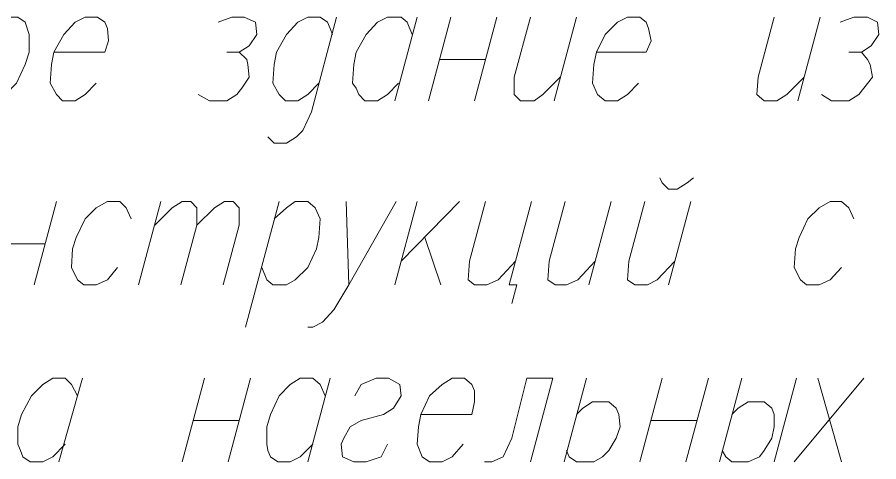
# Model space of a CAD drawing. Header units: millimetres. Extents: x -258556 to -95372, y 16759 to 83874.
# Drawn here: x -128231.26 to -128207.43, y 41439.38 to 41451.67 of the extents above; entities that cross this region are included whole.
import ezdxf

# ---------------------------------------------------------------- set-up
doc = ezdxf.new("R2010")
doc.units = ezdxf.units.MM
doc.header["$LTSCALE"] = 0.5

msp = doc.modelspace()

# ---------------------------------------------------------------- linework, layer by layer
at = {"color": 7, "linetype": 'Continuous', "lineweight": 5, "true_color": 0x000007}
msp.add_lwpolyline([(-128231.589, 41451.668), (-128231.244, 41451.668), (-128231.038, 41451.531), (-128230.935, 41451.187), (-128230.935, 41450.705), (-128231.038, 41450.361), (-128231.279, 41449.844), (-128231.589, 41449.534), (-128231.864, 41449.362), (-128232.208, 41449.362), (-128232.38, 41449.534), (-128232.552, 41449.844), (-128232.518, 41450.361), (-128232.449, 41450.705), (-128232.208, 41451.187), (-128231.864, 41451.531)], close=True, dxfattribs=at)
for points in [[(-128230.246, 41450.705), (-128228.835, 41450.705), (-128228.732, 41451.015), (-128228.766, 41451.359), (-128228.835, 41451.531), (-128229.041, 41451.668), (-128229.386, 41451.668), (-128229.661, 41451.531), (-128229.971, 41451.187), (-128230.246, 41450.705), (-128230.315, 41450.361), (-128230.349, 41449.844), (-128230.177, 41449.534), (-128230.005, 41449.362), (-128229.661, 41449.362), (-128229.386, 41449.534), (-128229.076, 41449.844)], [(-128225.703, 41451.531), (-128225.324, 41451.668), (-128224.98, 41451.668), (-128224.67, 41451.531), (-128224.636, 41451.187), (-128224.842, 41450.877), (-128225.118, 41450.705), (-128225.462, 41450.705)], [(-128222.433, 41451.668), (-128223.121, 41449.053), (-128223.362, 41448.536), (-128223.534, 41448.364), (-128223.81, 41448.192), (-128224.154, 41448.192), (-128224.326, 41448.364)], [(-128222.536, 41451.187), (-128222.605, 41451.359), (-128222.674, 41451.531), (-128222.88, 41451.668), (-128223.225, 41451.668), (-128223.5, 41451.531), (-128223.81, 41451.187), (-128224.085, 41450.705), (-128224.154, 41450.361), (-128224.188, 41449.844), (-128224.016, 41449.534), (-128223.844, 41449.362), (-128223.5, 41449.362), (-128223.225, 41449.534), (-128222.915, 41449.844)], [(-128220.712, 41449.844), (-128221.022, 41449.534), (-128221.297, 41449.362), (-128221.641, 41449.362), (-128221.813, 41449.534), (-128221.882, 41449.707), (-128221.985, 41449.844), (-128221.951, 41450.361), (-128221.882, 41450.705), (-128221.607, 41451.187), (-128221.297, 41451.531), (-128221.022, 41451.668), (-128220.643, 41451.668), (-128220.471, 41451.531), (-128220.333, 41451.187)], [(-128220.196, 41451.668), (-128220.815, 41449.362), (-128220.815, 41449.362)], [(-128219.266, 41451.668), (-128219.886, 41449.362), (-128219.886, 41449.362)], [(-128217.993, 41451.668), (-128218.612, 41449.362), (-128218.612, 41449.362)], [(-128217.063, 41451.668), (-128217.511, 41450.016), (-128217.511, 41449.534), (-128217.339, 41449.362), (-128216.96, 41449.362), (-128216.719, 41449.534), (-128216.237, 41450.016)], [(-128215.79, 41451.668), (-128216.409, 41449.362), (-128216.409, 41449.362)], [(-128215.239, 41450.705), (-128213.862, 41450.705), (-128213.725, 41451.015), (-128213.794, 41451.359), (-128213.862, 41451.531), (-128214.035, 41451.668), (-128214.379, 41451.668), (-128214.654, 41451.531), (-128214.998, 41451.187), (-128215.239, 41450.705), (-128215.308, 41450.361), (-128215.342, 41449.844), (-128215.205, 41449.534), (-128214.998, 41449.362), (-128214.654, 41449.362), (-128214.379, 41449.534), (-128214.069, 41449.844)], [(-128210.317, 41451.668), (-128210.765, 41450.016), (-128210.799, 41449.534), (-128210.593, 41449.362), (-128210.248, 41449.362), (-128209.973, 41449.534), (-128209.491, 41450.016)], [(-128209.044, 41451.668), (-128209.663, 41449.362), (-128209.663, 41449.362)], [(-128208.493, 41451.531), (-128208.114, 41451.668), (-128207.736, 41451.668), (-128207.46, 41451.531), (-128207.426, 41451.187), (-128207.632, 41450.877), (-128207.908, 41450.705), (-128208.252, 41450.705)], [(-128225.118, 41450.705), (-128224.911, 41450.498), (-128224.877, 41450.361), (-128224.842, 41450.016), (-128225.049, 41449.707), (-128225.186, 41449.534), (-128225.462, 41449.362), (-128225.944, 41449.362), (-128226.253, 41449.534)], [(-128219.576, 41450.498), (-128218.303, 41450.498), (-128218.303, 41450.498)], [(-128207.908, 41450.705), (-128207.736, 41450.498), (-128207.667, 41450.361), (-128207.598, 41450.016), (-128207.839, 41449.707), (-128207.977, 41449.534), (-128208.252, 41449.362), (-128208.734, 41449.362), (-128209.009, 41449.534)], [(-128213.484, 41447.228), (-128213.415, 41447.091), (-128213.243, 41446.919), (-128213.002, 41446.919), (-128212.727, 41447.091), (-128212.554, 41447.228)], [(-128230.177, 41446.574), (-128230.797, 41444.268), (-128230.797, 41444.268)], [(-128228.112, 41446.093), (-128228.25, 41446.402), (-128228.422, 41446.574), (-128228.766, 41446.574), (-128229.076, 41446.402), (-128229.386, 41446.093), (-128229.627, 41445.576), (-128229.73, 41445.266), (-128229.764, 41444.75), (-128229.592, 41444.406), (-128229.42, 41444.268), (-128229.076, 41444.268), (-128228.766, 41444.406), (-128228.491, 41444.75)], [(-128227.286, 41446.574), (-128227.906, 41444.268), (-128227.906, 41444.268)], [(-128227.458, 41445.92), (-128226.976, 41446.402), (-128226.701, 41446.574), (-128226.46, 41446.574), (-128226.288, 41446.402), (-128226.288, 41445.92), (-128226.735, 41444.268)], [(-128226.288, 41445.92), (-128225.806, 41446.402), (-128225.531, 41446.574), (-128225.29, 41446.574), (-128225.118, 41446.402), (-128225.118, 41445.92), (-128225.565, 41444.268)], [(-128224.016, 41446.574), (-128224.946, 41443.098), (-128224.946, 41443.098)], [(-128224.154, 41446.093), (-128223.81, 41446.402), (-128223.569, 41446.574), (-128223.225, 41446.574), (-128223.018, 41446.402), (-128222.88, 41446.093), (-128222.915, 41445.576), (-128222.984, 41445.266), (-128223.225, 41444.75), (-128223.569, 41444.406), (-128223.81, 41444.268), (-128224.188, 41444.268), (-128224.36, 41444.406), (-128224.498, 41444.75)], [(-128222.158, 41446.574), (-128222.089, 41444.268), (-128220.781, 41446.574)], [(-128220.196, 41446.574), (-128220.815, 41444.268), (-128220.815, 41444.268)], [(-128219.025, 41446.574), (-128220.643, 41444.922), (-128220.643, 41444.922)], [(-128218.303, 41446.574), (-128218.75, 41444.922), (-128218.784, 41444.406), (-128218.612, 41444.268), (-128218.268, 41444.268), (-128217.958, 41444.406), (-128217.476, 41444.922)], [(-128217.029, 41446.574), (-128217.649, 41444.268), (-128217.442, 41444.268), (-128217.58, 41443.752)], [(-128216.1, 41446.574), (-128216.547, 41444.922), (-128216.582, 41444.406), (-128216.375, 41444.268), (-128216.065, 41444.268), (-128215.756, 41444.406), (-128215.274, 41444.922)], [(-128214.826, 41446.574), (-128215.446, 41444.268), (-128215.446, 41444.268)], [(-128213.897, 41446.574), (-128214.344, 41444.922), (-128214.379, 41444.406), (-128214.172, 41444.268), (-128213.828, 41444.268), (-128213.553, 41444.406), (-128213.071, 41444.922)], [(-128212.623, 41446.574), (-128213.243, 41444.268), (-128213.243, 41444.268)], [(-128208.114, 41446.093), (-128208.252, 41446.402), (-128208.459, 41446.574), (-128208.768, 41446.574), (-128209.078, 41446.402), (-128209.388, 41446.093), (-128209.629, 41445.576), (-128209.732, 41445.266), (-128209.766, 41444.75), (-128209.594, 41444.406), (-128209.422, 41444.268), (-128209.078, 41444.268), (-128208.768, 41444.406), (-128208.459, 41444.75)], [(-128219.989, 41445.576), (-128219.542, 41444.268), (-128219.542, 41444.268)], [(-128231.795, 41445.404), (-128230.487, 41445.404), (-128230.487, 41445.404)], [(-128222.089, 41444.268), (-128222.502, 41443.58), (-128222.812, 41443.236), (-128223.087, 41443.098), (-128223.225, 41443.098)], [(-128229.936, 41439.863), (-128230.281, 41439.518), (-128230.556, 41439.381), (-128230.9, 41439.381), (-128231.107, 41439.518), (-128231.175, 41439.69), (-128231.244, 41439.863), (-128231.244, 41440.344), (-128231.141, 41440.689), (-128230.866, 41441.205), (-128230.556, 41441.515), (-128230.281, 41441.687), (-128229.936, 41441.687), (-128229.764, 41441.515), (-128229.592, 41441.205)], [(-128229.454, 41441.687), (-128230.108, 41439.381), (-128230.108, 41439.381)], [(-128226.081, 41441.687), (-128226.701, 41439.381), (-128226.701, 41439.381)], [(-128224.808, 41441.687), (-128225.427, 41439.381), (-128225.427, 41439.381)], [(-128223.087, 41439.863), (-128223.431, 41439.518), (-128223.706, 41439.381), (-128224.051, 41439.381), (-128224.257, 41439.518), (-128224.326, 41439.69), (-128224.36, 41439.863), (-128224.36, 41440.344), (-128224.257, 41440.689), (-128224.016, 41441.205), (-128223.706, 41441.515), (-128223.431, 41441.687), (-128223.087, 41441.687), (-128222.88, 41441.515), (-128222.743, 41441.205)], [(-128222.605, 41441.687), (-128223.225, 41439.381), (-128223.225, 41439.381)], [(-128221.917, 41441.205), (-128221.745, 41441.515), (-128221.331, 41441.687), (-128220.987, 41441.687), (-128220.678, 41441.515), (-128220.643, 41441.205), (-128220.85, 41440.861), (-128221.125, 41440.689), (-128221.745, 41440.517), (-128222.054, 41440.344), (-128222.226, 41440.035), (-128222.295, 41439.863), (-128222.261, 41439.518), (-128221.951, 41439.381), (-128221.607, 41439.381), (-128221.194, 41439.518), (-128221.022, 41439.863)], [(-128220.092, 41440.689), (-128218.681, 41440.689), (-128218.612, 41441.033), (-128218.612, 41441.343), (-128218.681, 41441.515), (-128218.888, 41441.687), (-128219.232, 41441.687), (-128219.507, 41441.515), (-128219.851, 41441.205), (-128220.092, 41440.689), (-128220.161, 41440.344), (-128220.196, 41439.863), (-128220.058, 41439.518), (-128219.851, 41439.381), (-128219.507, 41439.381), (-128219.232, 41439.518), (-128218.922, 41439.863)], [(-128217.063, 41439.381), (-128216.444, 41441.687), (-128217.167, 41441.687), (-128217.58, 41440.035), (-128217.821, 41439.518), (-128218.13, 41439.381), (-128218.337, 41439.381)], [(-128215.515, 41441.687), (-128216.134, 41439.381), (-128216.134, 41439.381)], [(-128213.415, 41441.687), (-128214.035, 41439.381), (-128214.035, 41439.381)], [(-128212.141, 41441.687), (-128212.761, 41439.381), (-128212.761, 41439.381)], [(-128211.212, 41441.687), (-128211.832, 41439.381), (-128211.832, 41439.381)], [(-128209.698, 41441.687), (-128210.317, 41439.381), (-128210.317, 41439.381)], [(-128207.839, 41441.687), (-128209.766, 41439.381), (-128209.766, 41439.381)], [(-128209.113, 41441.687), (-128208.459, 41439.381), (-128208.459, 41439.381)], [(-128215.79, 41440.689), (-128215.618, 41440.861), (-128215.342, 41441.033), (-128214.998, 41441.033), (-128214.895, 41441.033), (-128214.688, 41440.861), (-128214.62, 41440.689), (-128214.585, 41440.344), (-128214.688, 41440.035), (-128214.895, 41439.69), (-128215.067, 41439.518), (-128215.308, 41439.381), (-128215.79, 41439.381), (-128215.996, 41439.518), (-128216.065, 41439.69)], [(-128211.487, 41440.689), (-128211.315, 41440.861), (-128211.04, 41441.033), (-128210.696, 41441.033), (-128210.593, 41441.033), (-128210.386, 41440.861), (-128210.317, 41440.689), (-128210.317, 41440.344), (-128210.386, 41440.035), (-128210.593, 41439.69), (-128210.73, 41439.518), (-128211.04, 41439.381), (-128211.487, 41439.381), (-128211.66, 41439.518), (-128211.763, 41439.69)], [(-128226.391, 41440.517), (-128225.118, 41440.517), (-128225.118, 41440.517)], [(-128213.725, 41440.517), (-128212.451, 41440.517), (-128212.451, 41440.517)]]:
    msp.add_lwpolyline(points, dxfattribs=at)

doc.saveas('drawing.dxf')
